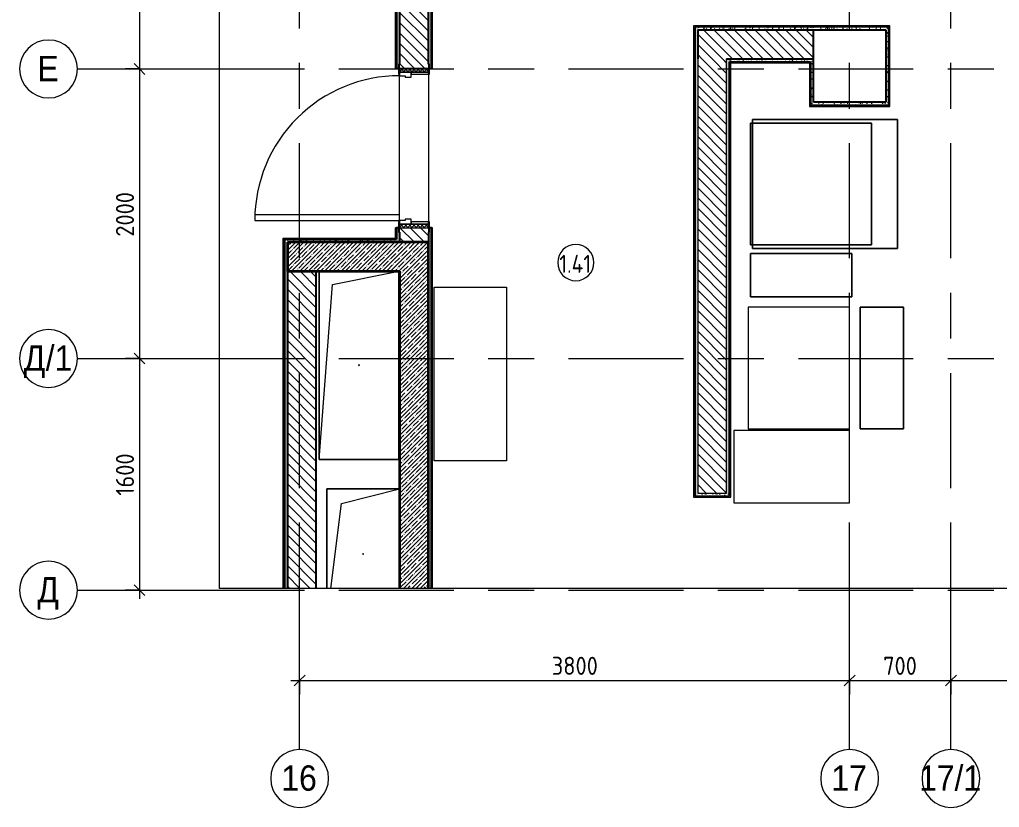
# Model space of a CAD drawing. Header units: millimetres. Extents: x 54725 to 263872, y -8553 to 29614.
# Drawn here: x 54725 to 61495, y 11900 to 17341 of the extents above; entities that cross this region are included whole.
import ezdxf

# ---------------------------------------------------------------- set-up
doc = ezdxf.new("R2010")
doc.units = ezdxf.units.MM
doc.linetypes.add('Осевая', pattern=[1587.5, 317.5, -238.125, 793.75, -238.125])
for name, color, linetype, lineweight in [('A-ANNO-DIMS', 7, 'Continuous', 9), ('A-ANNO-DIMS-50', 7, 'Continuous', 9), ('A-AREA-IDEN', 7, 'Continuous', 9), ('A-DETL-GENF', 7, 'Continuous', 9), ('A-DOOR', 7, 'Continuous', 9), ('A-DOOR-1', 7, 'Continuous', 15), ('A-DOOR-FRAM', 7, 'Continuous', 15), ('A-DOOR-FRAM-1', 7, 'Continuous', 9), ('A-GENM', 7, 'Continuous', 9), ('A-WALL', 7, 'Continuous', 9), ('I-FURN', 7, 'Continuous', 9), ('I-WALL', 7, 'Continuous', 9), ('Оси', 7, 'Continuous', 9), ('Оси-1', 7, 'Continuous', 20), ('Оси-2', 7, 'Осевая', 9)]:
    doc.layers.add(name, color=color, linetype=linetype, lineweight=lineweight)
for name, color, linetype, lineweight, true_color in [('A-WALL-1', 7, 'Continuous', 35, 0x3c3c3c), ('A-WALL-3', 7, 'Continuous', 25, 0x3c3c3c), ('A-WALL-FNSH-2', 7, 'Continuous', 15, 0x3c3c3c)]:
    doc.layers.add(name, color=color, linetype=linetype, lineweight=lineweight, true_color=true_color)
doc.styles.add('Arial', font='arial.ttf', dxfattribs={"width": 0.9, "height": 175})
doc.styles.add('GOST Common_1', font='GOST_Common.ttf', dxfattribs={"width": 0.9, "height": 125})
doc.styles.add('ISOCPEUR', font='isocpeur.ttf', dxfattribs={"width": 0.9, "height": 125})
doc.dimstyles.new('ISO-2_5_0_9К_БОЛЬШОЙ', dxfattribs={"dimscale": 304.8, "dimtxt": 124.497647, "dimasz": 0.246063, "dimexe": 0.19685, "dimexo": 0.492126, "dimgap": 0, "dimtad": 1, "dimdec": 0, "dimrnd": 10, "dimzin": 0, "dimdsep": 46, "dimtxsty": 'ISOCPEUR', "dimblk1": 'OBLIQUE', "dimblk2": 'OBLIQUE', "dimsah": 1, "dimcen": 0.09, "dimdle": 0.19685, "dimazin": 0, "dimtfac": 1, "dimtdec": 4, "dimtix": 1, "dimtmove": 0, "dimatfit": 3, "dimfxl": 1, "dimtvp": 1, "dimtolj": 1, "dimtzin": 0, "dimarcsym": 2})
pattern_1 = [(45, (0, 0), (-28.51196, 28.51196), []), (45, (28.51, 0), (-28.51196, 28.51196), [50.403, -10.081, 1.676, -8.404])]
pattern_2 = [(135, (0, 0), (-35.35534, -35.35534), [])]
pattern_3 = [(0, (0, 0), (60.96, 15.24), [5.029, -40.691, 5.029, -40.691, -243.84]), (0, (0, 0), (60.96, 15.24), [-91.44, 5.029, -86.411, 5.029, -40.691, -106.68]), (0, (0, 0), (60.96, 15.24), [-228.6, 5.029, -25.451, 5.029, -71.171]), (120, (22.86, 7.62), (-43.678227, 45.1729086), [5.029, -40.691, 5.029, -40.691, -243.84]), (120, (22.86, 7.62), (-43.678227, 45.1729086), [-91.44, 5.029, -86.411, 5.029, -40.691, -106.68]), (120, (22.86, 7.62), (-43.678227, 45.1729086), [-228.6, 5.029, -25.451, 5.029, -71.171]), (240, (30.48, 38.1), (-17.281773, -60.4129086), [5.029, -40.691, 5.029, -40.691, -243.84]), (240, (30.48, 38.1), (-17.281773, -60.4129086), [-91.44, 5.029, -86.411, 5.029, -40.691, -106.68]), (240, (30.48, 38.1), (-17.281773, -60.4129086), [-228.6, 5.029, -25.451, 5.029, -71.171])]

# ---------------------------------------------------------------- blocks, each defined once
blk = doc.blocks.new('110_Дверь_СКБ_1Ст_Внутренняя1 - Д-12 1100x2100h_дверь в горячий цех-32113407-Фрагмент 1_10_ Пищеблок')
at = {"layer": 'A-DOOR'}
h = blk.add_hatch(dxfattribs=at)
h.set_pattern_fill('FP_20', color=256, style=0, pattern_type=2)
h.set_pattern_definition([(135, (1751.41, 164.685), (-14.14214, -14.14214), []), (225, (1751.41, 164.685), (14.14214, -14.14214), [])])
h.paths.add_polyline_path([(537.5, -100), (562.5, -100), (562.5, 100), (537.5, 100)])
at = {"layer": 'A-DOOR-FRAM-1'}
h = blk.add_hatch(dxfattribs=at)
h.set_pattern_fill('FP_21', color=256, style=0, pattern_type=2)
h.set_pattern_definition([(45, (-371.384, 164.685), (-14.1421, 14.1421), []), (135, (-371.384, 164.685), (-14.1421, -14.1421), [])])
h.paths.add_polyline_path([(-537.5, -100), (-512.5, -100), (-512.5, 100), (-537.5, 100)])
at = {"layer": 'A-DOOR'}
blk.add_arc((-487.5, 100), 1000, 360, 90, dxfattribs=at)
at = {"layer": 'A-DOOR-1'}
for p, q in [((-487.5, 1100), (-487.5, 100)), ((-447.5, 1100), (-487.5, 1100)), ((-447.5, 100), (-447.5, 1100)), ((-487.5, 100), (-447.5, 100))]:
    blk.add_line(p, q, dxfattribs=at)
at = {"layer": 'A-DOOR-FRAM'}
for p, q in [((-497.5, 108), (-567.5, 108)), ((-567.5, 108), (-567.5, 100)), ((-567.5, 100), (-497.5, 100)), ((-512.5, 100), (-537.5, 100)), ((-537.5, 100), (-537.5, -100)), ((-487.5, 100), (-512.5, 100)), ((-512.5, 100), (-512.5, 20)), ((-512.5, -100), (-512.5, 100)), ((-497.5, 100), (-512.5, 100)), ((-512.5, 100), (-512.5, 99)), ((-512.5, 99), (-497.5, 99)), ((-497.5, 100), (-497.5, 108)), ((-497.5, 99), (-497.5, 100)), ((-487.5, 60), (-487.5, 100)), ((512.5, 100), (512.5, 60)), ((537.5, 100), (512.5, 100)), ((592.5, 108), (522.5, 108)), ((522.5, 108), (522.5, 100)), ((537.5, 100), (522.5, 100)), ((522.5, 100), (522.5, 99)), ((522.5, 100), (592.5, 100)), ((522.5, 99), (537.5, 99)), ((537.5, 20), (537.5, 100)), ((562.5, 100), (537.5, 100)), ((537.5, 100), (537.5, -100)), ((537.5, 99), (537.5, 100)), ((562.5, -100), (562.5, 100)), ((592.5, 100), (592.5, 108)), ((-512.5, 20), (-477.5, 20)), ((-497.5, 20), (-512.5, 20)), ((-512.5, 20), (-512.5, -100)), ((-497.5, -100), (-497.5, 20)), ((-477.5, 60), (-487.5, 60)), ((-477.5, 20), (-477.5, 60)), ((512.5, 60), (502.5, 60)), ((502.5, 60), (502.5, 20)), ((502.5, 20), (537.5, 20)), ((537.5, 20), (522.5, 20)), ((522.5, 20), (522.5, -100)), ((537.5, -100), (537.5, 20)), ((-497.5, -100), (-567.5, -100)), ((-567.5, -100), (-567.5, -108)), ((-567.5, -108), (-497.5, -108)), ((-537.5, -100), (-512.5, -100)), ((-512.5, -100), (-497.5, -100)), ((-497.5, -108), (-497.5, -100)), ((522.5, -100), (537.5, -100)), ((592.5, -100), (522.5, -100)), ((522.5, -100), (522.5, -108)), ((522.5, -108), (592.5, -108)), ((537.5, -100), (562.5, -100)), ((592.5, -108), (592.5, -100))]:
    blk.add_line(p, q, dxfattribs=at)
blk = doc.blocks.new('GM_Отверстие прямоугольное _в плите_ - Отверстие-21772498-Фрагмент 1_10_ Пищеблок')
at = {"layer": 'A-GENM'}
for p, q in [((-250, -237.5), (-250, 450)), ((-250, 450), (250, 450)), ((250, 450), (-250, 450)), ((-250, 450), (-250, -237.5)), ((-150, 350), (250, 450)), ((250, 450), (250, -237.5)), ((250, -237.5), (250, 450)), ((-223.4, -237.5), (-150, 350))]:
    blk.add_line(p, q, dxfattribs=at)
for start, end in [(360, 180), (180, 360)]:
    blk.add_arc((0, 0), 2.5, start, end, dxfattribs=at)
blk = doc.blocks.new('GM_Отверстие прямоугольное _в плите_ - Отверстие-21959792-Фрагмент 1_10_ Пищеблок')
at = {"layer": 'A-GENM'}
for p, q in [((-275, -650), (-275, 650)), ((-275, 650), (-275, -650)), ((-183.3, 558.3), (275, 650)), ((275, 650), (275, -650)), ((275, -650), (275, 650)), ((-275, -650), (-183.3, 558.3)), ((275, -650), (-275, -650)), ((-275, -650), (275, -650))]:
    blk.add_line(p, q, dxfattribs=at)
for start, end in [(360, 180), (180, 360)]:
    blk.add_arc((0, 0), 2.5, start, end, dxfattribs=at)
blk = doc.blocks.new('Стол базовый прямоугольный - 1_221п-25625161-Фрагмент 1_10_ Пищеблок')
at = {"layer": 'I-FURN'}
for p, q in [((-600, 250), (600, 250)), ((-600, -250), (-600, 250)), ((600, 250), (600, -250)), ((600, -250), (-600, -250))]:
    blk.add_line(p, q, dxfattribs=at)
blk = doc.blocks.new('Стол базовый прямоугольный - 1_702п-25628430-Фрагмент 1_10_ Пищеблок')
at = {"layer": 'I-FURN'}
for p, q in [((400, 250), (-400, 250)), ((-400, 250), (-400, -250)), ((400, -250), (400, 250)), ((-400, -250), (400, -250))]:
    blk.add_line(p, q, dxfattribs=at)
blk = doc.blocks.new('Стол базовый прямоугольный - 1_303п-25628519-Фрагмент 1_10_ Пищеблок')
at = {"layer": 'I-FURN'}
for p, q in [((420, 350), (-420, 350)), ((-420, 350), (-420, -350)), ((420, -350), (420, 350)), ((-420, -350), (420, -350))]:
    blk.add_line(p, q, dxfattribs=at)
blk = doc.blocks.new('DET_L_Линия разрыва - М100-30704732-Фрагмент 1_10_ Пищеблок')
at = {"layer": 'A-DETL-GENF'}
blk.add_line((0, 0), (6850, 0), dxfattribs=at)
blk = doc.blocks.new('DET_L_Линия разрыва - М100-30705228-Фрагмент 1_10_ Пищеблок')
at = {"layer": 'A-DETL-GENF'}
blk.add_line((17560, 0), (0, 0), dxfattribs=at)
blk = doc.blocks.new('Ось сетки - D8-29747960-Фрагмент 1_10_ Пищеблок')
at = {"layer": 'Оси-1'}
for start, end in [(360, 180), (180, 360)]:
    blk.add_arc((0, 0), 4, start, end, dxfattribs=at)
blk = doc.blocks.new('DIMBLOCK4-Фрагмент 1_10_ Пищеблок')
at = {"layer": 'A-ANNO-DIMS-50'}
for p, q in [((55457.1, 18150), (55614, 18150)), ((55554, 18150), (55457.1, 18150)), ((55554, 18150), (55554, 17000)), ((55457.1, 17000), (55614, 17000)), ((55554, 17000), (55457.1, 17000))]:
    blk.add_line(p, q, dxfattribs=at)
at = {"layer": 'A-ANNO-DIMS-50', "lineweight": 20}
for p, q in [((55554, 18150), (55516.5, 18187.5)), ((55554, 18150), (55591.5, 18112.5)), ((55554, 17000), (55516.5, 17037.5)), ((55554, 17000), (55591.5, 16962.5))]:
    blk.add_line(p, q, dxfattribs=at)
at = {"layer": 'A-ANNO-DIMS-50', "color": 0, "insert": (55390.7, 17438.5), "char_height": 125, "width": 327.525, "attachment_point": 1, "rotation": 90, "line_spacing_factor": 1.149209, "style": 'ISOCPEUR'}
blk.add_mtext('1150', dxfattribs=at)
blk = doc.blocks.new('_Oblique')
at = {"color": 0, "linetype": 'ByBlock', "lineweight": -2}
blk.add_line((-0.5, -0.5), (0.5, 0.5), dxfattribs=at)
blk = doc.blocks.new('DIMBLOCK5-Фрагмент 1_10_ Пищеблок')
at = {"layer": 'A-ANNO-DIMS-50'}
for p, q in [((55457.1, 17000), (55614, 17000)), ((55554, 17000), (55457.1, 17000)), ((55554, 17000), (55554, 15000)), ((55457.1, 15000), (55614, 15000)), ((55554, 15000), (55457.1, 15000))]:
    blk.add_line(p, q, dxfattribs=at)
at = {"layer": 'A-ANNO-DIMS-50', "lineweight": 20}
for p, q in [((55554, 17000), (55516.5, 17037.5)), ((55554, 17000), (55591.5, 16962.5)), ((55554, 15000), (55516.5, 15037.5)), ((55554, 15000), (55591.5, 14962.5))]:
    blk.add_line(p, q, dxfattribs=at)
at = {"layer": 'A-ANNO-DIMS-50', "color": 0, "insert": (55390.7, 15842), "char_height": 125, "width": 379.239, "attachment_point": 1, "rotation": 90, "line_spacing_factor": 1.149209, "style": 'ISOCPEUR'}
blk.add_mtext('2000', dxfattribs=at)
blk = doc.blocks.new('DIMBLOCK6-Фрагмент 1_10_ Пищеблок')
at = {"layer": 'A-ANNO-DIMS-50', "lineweight": 20}
for p, q in [((55554, 15000), (55516.5, 15037.5)), ((55554, 15000), (55591.5, 14962.5)), ((55554, 13400), (55516.5, 13437.5)), ((55554, 13400), (55591.5, 13362.5))]:
    blk.add_line(p, q, dxfattribs=at)
at = {"layer": 'A-ANNO-DIMS-50'}
for p, q in [((55457.1, 15000), (55614, 15000)), ((55554, 15000), (55457.1, 15000)), ((55554, 15000), (55554, 13340)), ((55457.1, 13400), (55614, 13400)), ((55554, 13400), (55457.1, 13400))]:
    blk.add_line(p, q, dxfattribs=at)
at = {"layer": 'A-ANNO-DIMS-50', "color": 0, "insert": (55390.7, 14052.8), "char_height": 125, "width": 353.382, "attachment_point": 1, "rotation": 90, "line_spacing_factor": 1.149209, "style": 'ISOCPEUR'}
blk.add_mtext('1600', dxfattribs=at)
blk = doc.blocks.new('DIMBLOCK7-Фрагмент 1_10_ Пищеблок')
at = {"layer": 'A-ANNO-DIMS-50'}
for p, q in [((56660, 12679.9), (56660, 12836.9)), ((60460, 12679.9), (60460, 12836.9)), ((56600, 12776.9), (60460, 12776.9)), ((56660, 12776.9), (56660, 12679.9)), ((60460, 12776.9), (60460, 12679.9))]:
    blk.add_line(p, q, dxfattribs=at)
at = {"layer": 'A-ANNO-DIMS-50', "lineweight": 20}
for p, q in [((56660, 12776.9), (56697.5, 12814.4)), ((60460, 12776.9), (60497.5, 12814.4)), ((56660, 12776.9), (56622.5, 12739.4)), ((60460, 12776.9), (60422.5, 12739.4))]:
    blk.add_line(p, q, dxfattribs=at)
at = {"layer": 'A-ANNO-DIMS-50', "color": 0, "insert": (58402, 12940.2), "char_height": 125, "width": 379.239, "attachment_point": 1, "line_spacing_factor": 1.149209, "style": 'ISOCPEUR'}
blk.add_mtext('3800', dxfattribs=at)
blk = doc.blocks.new('DIMBLOCK8-Фрагмент 1_10_ Пищеблок')
at = {"layer": 'A-ANNO-DIMS-50'}
for p, q in [((60460, 12679.9), (60460, 12836.9)), ((61160, 12679.9), (61160, 12836.9)), ((60460, 12776.9), (61160, 12776.9)), ((60460, 12776.9), (60460, 12679.9)), ((61160, 12776.9), (61160, 12679.9))]:
    blk.add_line(p, q, dxfattribs=at)
at = {"layer": 'A-ANNO-DIMS-50', "lineweight": 20}
for p, q in [((60460, 12776.9), (60497.5, 12814.4)), ((61160, 12776.9), (61197.5, 12814.4)), ((60460, 12776.9), (60422.5, 12739.4)), ((61160, 12776.9), (61122.5, 12739.4))]:
    blk.add_line(p, q, dxfattribs=at)
at = {"layer": 'A-ANNO-DIMS-50', "color": 0, "insert": (60691.5, 12940.2), "char_height": 125, "width": 284.429, "attachment_point": 1, "line_spacing_factor": 1.149209, "style": 'ISOCPEUR'}
blk.add_mtext('700', dxfattribs=at)
blk = doc.blocks.new('DIMBLOCK9-Фрагмент 1_10_ Пищеблок')
at = {"layer": 'A-ANNO-DIMS-50'}
for p, q in [((61160, 12679.9), (61160, 12836.9)), ((65660, 12679.9), (65660, 12836.9)), ((61160, 12776.9), (65660, 12776.9)), ((61160, 12776.9), (61160, 12679.9)), ((65660, 12776.9), (65660, 12679.9))]:
    blk.add_line(p, q, dxfattribs=at)
at = {"layer": 'A-ANNO-DIMS-50', "lineweight": 20}
for p, q in [((61160, 12776.9), (61197.5, 12814.4)), ((65660, 12776.9), (65697.5, 12814.4)), ((61160, 12776.9), (61122.5, 12739.4)), ((65660, 12776.9), (65622.5, 12739.4))]:
    blk.add_line(p, q, dxfattribs=at)
at = {"layer": 'A-ANNO-DIMS-50', "color": 0, "insert": (63246, 12940.2), "char_height": 125, "width": 393.604, "attachment_point": 1, "line_spacing_factor": 1.149209, "style": 'ISOCPEUR'}
blk.add_mtext('4500', dxfattribs=at)
blk = doc.blocks.new('Марка_Помещения - Номер-25198446-Фрагмент 1_10_ Пищеблок')
at = {"layer": 'A-AREA-IDEN'}
for start, end in [(360, 180), (180, 360)]:
    blk.add_arc((0, 0), 2.5, start, end, dxfattribs=at)

msp = doc.modelspace()

# ---------------------------------------------------------------- hatches: boundary and pattern name
at = {"layer": 'I-WALL'}
h = msp.add_hatch(dxfattribs=at)
h.set_pattern_fill('FP_35', color=256, style=0, pattern_type=2)
h.set_pattern_definition(pattern_3)
h.paths.add_polyline_path([(57350, 15803.8), (57350, 15873.8), (57342, 15873.8), (57342, 15903.8), (57330, 15903.8), (57330, 15803.8)])
h.paths.add_polyline_path([(57342, 17003.8), (57342, 17033.8), (57350, 17033.8), (57350, 18800), (57330, 18800), (57330, 17003.8)])
h = msp.add_hatch(dxfattribs=at)
h.set_pattern_fill('FP_5', color=256, style=0, pattern_type=2)
h.set_pattern_definition(pattern_2)
h.paths.add_polyline_path([(57350, 15803.8), (57550, 15803.8), (57550, 15903.8), (57350, 15903.8), (57350, 15873.8)])
h.paths.add_polyline_path([(57350, 17003.8), (57550, 17003.8), (57550, 18800), (57350, 18800), (57350, 17033.8)])
h = msp.add_hatch(dxfattribs=at)
h.set_pattern_fill('FP_35', color=256, style=0, pattern_type=2)
h.set_pattern_definition(pattern_3)
h.paths.add_polyline_path([(57570, 13412.5), (57570, 15903.8), (57558, 15903.8), (57558, 15873.8), (57550, 15873.8), (57550, 13412.5), (57562.4, 13412.5)])
h.paths.add_polyline_path([(57558, 17003.8), (57570, 17003.8), (57570, 18580), (57550, 18580), (57550.4, 17033.8), (57558, 17033.8)])
h = msp.add_hatch(dxfattribs=at)
h.set_pattern_fill('FP_35', color=256, style=0, pattern_type=2)
h.set_pattern_definition(pattern_3)
h.paths.add_polyline_path([(59410, 14050), (59410, 17290), (59390, 17290), (59390, 14050)])
h = msp.add_hatch(dxfattribs=at)
h.set_pattern_fill('FP_35', color=256, style=0, pattern_type=2)
h.set_pattern_definition(pattern_3)
h.paths.add_polyline_path([(60710, 17270), (60710, 17290), (59410, 17290), (59410, 17270), (60167.1, 17270)])
h = msp.add_hatch(dxfattribs=at)
h.set_pattern_fill('FP_5', color=256, style=0, pattern_type=2)
h.set_pattern_definition(pattern_2)
h.paths.add_polyline_path([(60210, 17070), (60210, 17270), (59410, 17270), (59410, 17070), (60167.1, 17070)])
h = msp.add_hatch(dxfattribs=at)
h.set_pattern_fill('FP_35', color=256, style=0, pattern_type=2)
h.set_pattern_definition(pattern_3)
h.paths.add_polyline_path([(60710, 16770), (60730, 16770), (60730, 17290), (60710, 17290), (60710, 16855.9)])
h = msp.add_hatch(dxfattribs=at)
h.set_pattern_fill('FP_5', color=256, style=0, pattern_type=2)
h.set_pattern_definition(pattern_2)
h.paths.add_polyline_path([(59610, 14070), (59610, 17070), (59410, 17070), (59410, 14070)])
h = msp.add_hatch(dxfattribs=at)
h.set_pattern_fill('FP_35', color=256, style=0, pattern_type=2)
h.set_pattern_definition(pattern_3)
h.paths.add_polyline_path([(59610, 14070), (59630, 14070), (59630, 17070), (59610, 17070), (59610, 16855.9)])
h = msp.add_hatch(dxfattribs=at)
h.set_pattern_fill('FP_35', color=256, style=0, pattern_type=2)
h.set_pattern_definition(pattern_3)
h.paths.add_polyline_path([(60210, 17050), (60210, 17070), (59630, 17070), (59630, 17050), (60190, 17050)])
h = msp.add_hatch(dxfattribs=at)
h.set_pattern_fill('FP_35', color=256, style=0, pattern_type=2)
h.set_pattern_definition(pattern_3)
h.paths.add_polyline_path([(60190, 16750), (60210, 16750), (60210, 17050), (60190, 17050), (60190, 16855.9)])
h = msp.add_hatch(dxfattribs=at)
h.set_pattern_fill('FP_35', color=256, style=0, pattern_type=2)
h.set_pattern_definition(pattern_3)
h.paths.add_polyline_path([(60210, 16750), (60730, 16750), (60730, 16770), (60210, 16770)])
h = msp.add_hatch(dxfattribs=at)
h.set_pattern_fill('FP_35', color=256, style=0, pattern_type=2)
h.set_pattern_definition(pattern_3)
h.paths.add_polyline_path([(56575.3, 15803.8), (57330, 15803.8), (57330, 15823.8), (56555.3, 15823.8), (56555.3, 15803.8)])
h = msp.add_hatch(dxfattribs=at)
h.set_pattern_fill('FP_35', color=256, style=0, pattern_type=2)
h.set_pattern_definition(pattern_3)
h.paths.add_polyline_path([(56575.3, 13412.5), (56575.3, 15803.8), (56555.3, 15803.8), (56555.3, 13412.5)])
h = msp.add_hatch(dxfattribs=at)
h.set_pattern_fill('FP_1', color=256, style=0, pattern_type=2)
h.set_pattern_definition(pattern_1)
h.paths.add_polyline_path([(56775.3, 15603.8), (57350, 15603.8), (57350, 15803.8), (56575.3, 15803.8), (56575.3, 15603.8), (56719.1, 15603.8)])
h = msp.add_hatch(dxfattribs=at)
h.set_pattern_fill('FP_1', color=256, style=0, pattern_type=2)
h.set_pattern_definition(pattern_1)
h.paths.add_polyline_path([(57350, 13412.5), (57550, 13412.5), (57550, 15803.8), (57350, 15803.8), (57350, 14942.9)])
h = msp.add_hatch(dxfattribs=at)
h.set_pattern_fill('FP_5', color=256, style=0, pattern_type=2)
h.set_pattern_definition(pattern_2)
h.paths.add_polyline_path([(56775.3, 13412.5), (56775.3, 15603.8), (56575.3, 15603.8), (56575.3, 13412.5)])
h = msp.add_hatch(dxfattribs=at)
h.set_pattern_fill('FP_35', color=256, style=0, pattern_type=2)
h.set_pattern_definition(pattern_3)
h.paths.add_polyline_path([(59630, 14050), (59630, 14070), (59410, 14070), (59410, 14050)])

# ---------------------------------------------------------------- linework, layer by layer
at = {"layer": 'A-WALL'}
for p, q in [((59410, 17070), (59410, 14070)), ((59610, 14070), (59610, 17070)), ((59410, 14070), (59610, 14070))]:
    msp.add_line(p, q, dxfattribs=at)
at = {"layer": 'A-WALL-1'}
for p, q in [((57550, 15803.8), (56575.3, 15803.8)), ((56575.3, 15803.8), (56575.3, 15603.8)), ((57550, 13412.5), (57550, 15803.8)), ((56575.3, 15603.8), (57350, 15603.8)), ((57350, 15603.8), (57350, 13412.5))]:
    msp.add_line(p, q, dxfattribs=at)
at = {"layer": 'A-WALL-3'}
for p, q in [((57330, 18820), (57330, 17003.8)), ((57350, 18800), (57350, 17033.8)), ((57550, 17033.8), (57550, 18600)), ((57570, 17003.8), (57570, 18580)), ((59390, 17290), (59390, 14050)), ((60730, 17290), (59390, 17290)), ((59410, 17270), (59410, 17070)), ((59410, 17270), (60710, 17270)), ((60210, 16770), (60210, 17270)), ((60710, 17270), (60710, 16770)), ((60730, 16750), (60730, 17290)), ((59610, 17070), (60210, 17070)), ((57330, 17003.8), (57342, 17003.8)), ((57558, 17003.8), (57570, 17003.8)), ((59630, 14050), (59630, 17050)), ((59630, 17050), (60190, 17050)), ((60190, 17050), (60190, 16750)), ((60190, 16750), (60730, 16750)), ((60710, 16770), (60210, 16770)), ((57330, 15903.8), (57330, 15823.8)), ((57342, 15903.8), (57330, 15903.8)), ((57350, 15873.8), (57350, 15803.8)), ((57550, 15873.8), (57550, 13412.5)), ((57570, 15903.8), (57558, 15903.8)), ((57570, 13412.5), (57570, 15903.8)), ((56555.3, 15823.8), (56555.3, 13412.5)), ((56555.3, 15823.8), (57330, 15823.8)), ((57550, 15803.8), (57550, 15803.8)), ((56575.3, 15603.8), (56575.3, 13412.5)), ((56775.3, 13412.5), (56775.3, 15603.8)), ((59390, 14050), (59630, 14050))]:
    msp.add_line(p, q, dxfattribs=at)
at = {"layer": 'A-WALL-FNSH-2'}
for p, q in [((57329, 18821), (57329, 17003.8)), ((57578, 17003.8), (57578, 18580)), ((60738, 17298), (59382, 17298)), ((59382, 17298), (59382, 14042)), ((60738, 16742), (60738, 17298)), ((57329, 17003.8), (57330, 17003.8)), ((57570, 17003.8), (57578, 17003.8)), ((59638, 14042), (59638, 17042)), ((59638, 17042), (60182, 17042)), ((60182, 17042), (60182, 16742)), ((60182, 16742), (60738, 16742)), ((57330, 15903.8), (57329, 15903.8)), ((57329, 15903.8), (57329, 15823.8)), ((57578, 15903.8), (57570, 15903.8)), ((57578, 13412.5), (57578, 15903.8)), ((56554.3, 15824.8), (56554.3, 13412.5)), ((57330, 15824.8), (56554.3, 15824.8)), ((59382, 14042), (59638, 14042))]:
    msp.add_line(p, q, dxfattribs=at)
at = {"layer": 'I-FURN'}
for p, q in [((60610, 16625.3), (59774.6, 16625.3)), ((59774.6, 16625.3), (59774.6, 15785.7)), ((59774.6, 15785.7), (59774.6, 16625.3)), ((59774.6, 16625.3), (59789.8, 16625.3)), ((60789.8, 16650.5), (59789.8, 16650.5)), ((59789.8, 16650.5), (59789.8, 16625.3)), ((59789.8, 16625.3), (59789.8, 16650.5)), ((59789.8, 16650.5), (60789.8, 16650.5)), ((59789.8, 16625.3), (60610, 16625.3)), ((59789.8, 16625.3), (59789.8, 15785.7)), ((59789.8, 15785.7), (59789.8, 16625.3)), ((60610, 15785.7), (60610, 16625.3)), ((60610, 16625.3), (60610, 15785.7)), ((60789.8, 15760.5), (60789.8, 16650.5)), ((60789.8, 16650.5), (60789.8, 15760.5)), ((59774.6, 15785.7), (60610, 15785.7)), ((59789.8, 15785.7), (59774.6, 15785.7)), ((60610, 15785.7), (59789.8, 15785.7)), ((59789.8, 15785.7), (59789.8, 15760.5)), ((59789.8, 15760.5), (59789.8, 15785.7)), ((60474.6, 15725.7), (59774.6, 15725.7)), ((59774.6, 15725.7), (59774.6, 15425.7)), ((59774.6, 15425.7), (59774.6, 15725.7)), ((59774.6, 15725.7), (60474.6, 15725.7)), ((59789.8, 15760.5), (60789.8, 15760.5)), ((60789.8, 15760.5), (59789.8, 15760.5)), ((60474.6, 15425.7), (60474.6, 15725.7)), ((60474.6, 15725.7), (60474.6, 15425.7)), ((59774.6, 15425.7), (60474.6, 15425.7)), ((60474.6, 15425.7), (59774.6, 15425.7)), ((60831.9, 15355), (60531.9, 15355)), ((60531.9, 15355), (60531.9, 14515)), ((60531.9, 14515), (60531.9, 15355)), ((60531.9, 15355), (60831.9, 15355)), ((60831.9, 14515), (60831.9, 15355)), ((60831.9, 15355), (60831.9, 14515)), ((60531.9, 14515), (60831.9, 14515)), ((60831.9, 14515), (60531.9, 14515))]:
    msp.add_line(p, q, dxfattribs=at)
at = {"layer": 'I-WALL'}
for p, q in [((57322, 17003.8), (57322, 18828)), ((57322, 17003.8), (57329, 17003.8)), ((57350, 15993.8), (57350, 16953.8)), ((57550, 16963.8), (57550, 15943.8)), ((57322, 15831.8), (57322, 15903.8)), ((57329, 15903.8), (57322, 15903.8)), ((56547.3, 15831.8), (57322, 15831.8)), ((56547.3, 13412.5), (56547.3, 15831.8))]:
    msp.add_line(p, q, dxfattribs=at)
at = {"layer": 'Оси'}
for p, q in [((55125.2, 17000), (56375.2, 17000)), ((55125.2, 15000), (56375.2, 15000)), ((56660, 12300), (56660, 13550)), ((60460, 12300), (60460, 13550)), ((61160, 12300), (61160, 13550)), ((55125.2, 13400), (56375.2, 13400))]:
    msp.add_line(p, q, dxfattribs=at)
at = {"layer": 'Оси-2'}
for p, q in [((56660, 13550), (56660, 26148.1)), ((60460, 13550), (60460, 26148.1)), ((61160, 13550), (61160, 26148.1)), ((56375.2, 17000), (90566.7, 17000)), ((56375.2, 15000), (90566.7, 15000)), ((56375.2, 13400), (90566.7, 13400))]:
    msp.add_line(p, q, dxfattribs=at)

# ---------------------------------------------------------------- block references
at = {"layer": 'A-AREA-IDEN', "xscale": 49.99999999999998, "yscale": 49.99999999999998, "zscale": 49.99999999999998}
msp.add_blockref('Марка_Помещения - Номер-25198446-Фрагмент 1_10_ Пищеблок', (58567.7, 15662.4), dxfattribs=at)
at = {"layer": 'A-DETL-GENF', "rotation": 90.00000000000007}
msp.add_blockref('DET_L_Линия разрыва - М100-30704732-Фрагмент 1_10_ Пищеблок', (56105.3, 13412.5), dxfattribs=at)
at = {"layer": 'A-DETL-GENF'}
msp.add_blockref('DET_L_Линия разрыва - М100-30705228-Фрагмент 1_10_ Пищеблок', (56105.3, 13412.5), dxfattribs=at)
at = {"layer": 'A-DOOR', "rotation": 89.99999999999991}
msp.add_blockref('110_Дверь_СКБ_1Ст_Внутренняя1 - Д-12 1100x2100h_дверь в горячий цех-32113407-Фрагмент 1_10_ Пищеблок', (57450, 16441.3), dxfattribs=at)
at = {"layer": 'A-GENM'}
for name, p in [('GM_Отверстие прямоугольное _в плите_ - Отверстие-21959792-Фрагмент 1_10_ Пищеблок', (57070.3, 14953.8)), ('GM_Отверстие прямоугольное _в плите_ - Отверстие-21772498-Фрагмент 1_10_ Пищеблок', (57098.8, 13650))]:
    msp.add_blockref(name, p, dxfattribs=at)
at = {"layer": 'I-FURN'}
for name, p, rotation in [('Стол базовый прямоугольный - 1_221п-25625161-Фрагмент 1_10_ Пищеблок', (57840, 14893.8), 269.9999999999998), ('Стол базовый прямоугольный - 1_303п-25628519-Фрагмент 1_10_ Пищеблок', (60108, 14935), 270)]:
    msp.add_blockref(name, p, dxfattribs=dict(at, rotation=rotation))
msp.add_blockref('Стол базовый прямоугольный - 1_702п-25628430-Фрагмент 1_10_ Пищеблок', (60060, 14253.8), dxfattribs=at)
at = {"layer": 'Оси-1', "xscale": 49.99999999999998, "yscale": 49.99999999999998, "zscale": 49.99999999999998, "rotation": 269.9999999999994}
for p in [(54925.2, 17000), (54925.2, 15000), (54925.2, 13400)]:
    msp.add_blockref('Ось сетки - D8-29747960-Фрагмент 1_10_ Пищеблок', p, dxfattribs=at)
at = {"layer": 'Оси-1', "xscale": 49.99999999999998, "yscale": 49.99999999999998, "zscale": 49.99999999999998}
for p in [(56660, 12100), (60460, 12100), (61160, 12100)]:
    msp.add_blockref('Ось сетки - D8-29747960-Фрагмент 1_10_ Пищеблок', p, dxfattribs=at)

# ---------------------------------------------------------------- texts
at = {"layer": 'A-AREA-IDEN', "insert": (58453.9, 15716.7), "char_height": 125, "width": 285, "attachment_point": 1, "style": 'GOST Common_1'}
msp.add_mtext('1.41', dxfattribs=at)
at = {"layer": 'Оси', "char_height": 175, "attachment_point": 1, "style": 'Arial'}
for s, insert, width in [('\\fArial|b0|i0|c204|p34|;\\W.9;Е', (54848.8, 17090.5), 180.38), ('/1', (54905.4, 15090.5), 227.278), ('\\fArial|b0|i0|c204|p34|;\\W.9;Д', (54753.6, 15090.5), 183.987), ('\\fArial|b0|i0|c204|p34|;\\W.9;Д', (54847.4, 13490.5), 183.987), ('16', (56533.7, 12190.3), 303.038), ('17', (60333.7, 12190.3), 303.038), ('17/1', (60939.9, 12190.3), 530.316)]:
    msp.add_mtext(s, dxfattribs=dict(at, insert=insert, width=width))

# ---------------------------------------------------------------- dimensions: what is measured, and where the dimension line sits
at = {"layer": 'A-ANNO-DIMS'}
for base, p1, p2, override, picture, middle in [((55554, 17000), (55607.1, 18150), (55607.1, 17000), {"dimpost": '<>', "dimfxl": 1150}, 'DIMBLOCK4-Фрагмент 1_10_ Пищеблок', (55491.5, 17575)), ((55554, 15000), (55607.1, 17000), (55607.1, 15000), {"dimpost": '<>', "dimfxl": 2000.000075}, 'DIMBLOCK5-Фрагмент 1_10_ Пищеблок', (55491.5, 16000)), ((55554, 13400), (55607.1, 15000), (55607.1, 13400), {"dimpost": '<>', "dimfxl": 1600}, 'DIMBLOCK6-Фрагмент 1_10_ Пищеблок', (55491.5, 14200))]:
    dim = msp.add_linear_dim(base=base, p1=p1, p2=p2, angle=90, dimstyle='ISO-2_5_0_9К_БОЛЬШОЙ', override=override, dxfattribs=at)
    dim.commit()
    dim.dimension.update_dxf_attribs({"geometry": picture, "text_midpoint": middle})
for base, p1, p2, override, picture, middle in [((60460, 12776.9), (56660, 12829.9), (60460, 12829.9), {"dimpost": '<>', "dimfxl": 3800}, 'DIMBLOCK7-Фрагмент 1_10_ Пищеблок', (58560, 12839.4)), ((61160, 12776.9), (60460, 12829.9), (61160, 12829.9), {"dimpost": '<>', "dimfxl": 700}, 'DIMBLOCK8-Фрагмент 1_10_ Пищеблок', (60810, 12839.4)), ((65660, 12776.9), (61160, 12829.9), (65660, 12829.9), {"dimpost": '<>', "dimfxl": 4500}, 'DIMBLOCK9-Фрагмент 1_10_ Пищеблок', (63410, 12839.4))]:
    dim = msp.add_linear_dim(base=base, p1=p1, p2=p2, dimstyle='ISO-2_5_0_9К_БОЛЬШОЙ', override=override, dxfattribs=at)
    dim.commit()
    dim.dimension.update_dxf_attribs({"geometry": picture, "text_midpoint": middle})

doc.saveas('drawing.dxf')
